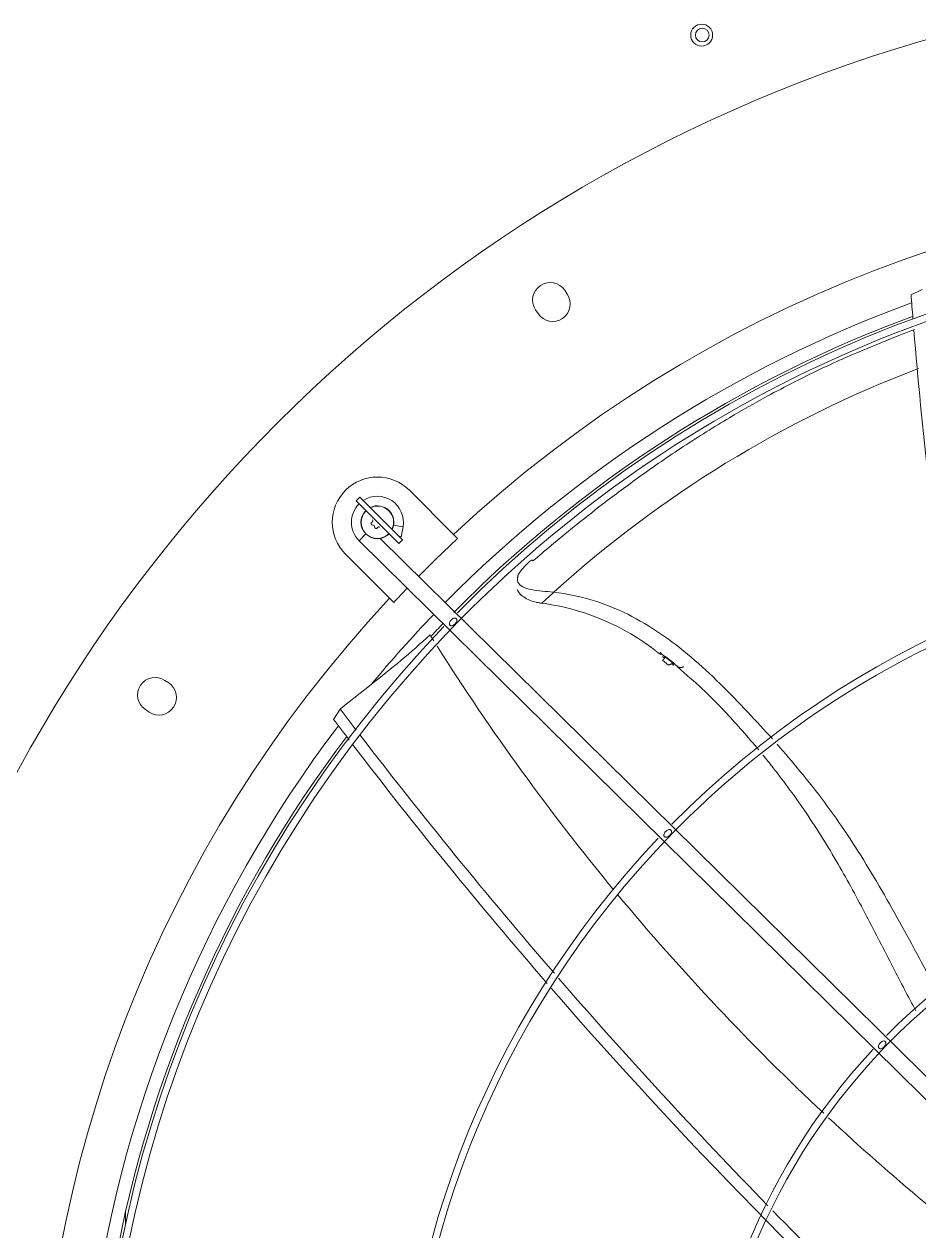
# Model space of a CAD drawing. Header units: millimetres. Extents: x 113490 to 142599, y -20467 to 115.
# Drawn here: x 133195.7 to 133522.4, y -11265.2 to -10824.5 of the extents above; entities that cross this region are included whole.
import ezdxf

# ---------------------------------------------------------------- set-up
doc = ezdxf.new("R2010")
doc.units = ezdxf.units.MM
doc.layers.add('DV3_0', color=7, linetype='Continuous')

msp = doc.modelspace()

# ---------------------------------------------------------------- linework, layer by layer
at = {"layer": 'DV3_0', "color": 7, "linetype": 'Continuous', "lineweight": 15}
for p, q in [((133394.02, -10923.11), (133393.08, -10921.7)), ((133523.65, -10921.46), (133519.55, -10923.32)), ((133382.44, -10928.81), (133383.38, -10930.23)), ((133352.46, -11010.88), (133336.35, -10994.77)), ((133318.32, -10997.24), (133316.91, -10998.66)), ((133332.46, -11014.22), (133316.91, -10998.66)), ((133318.32, -10997.24), (133333.88, -11012.8)), ((133333.4, -11011.7), (133334.04, -11008.09)), ((133318.01, -11013.2), (133660.44, -11350.87)), ((133664, -11345.95), (133325.7, -11012.35)), ((133328.72, -11010.88), (133329.21, -11010.96)), ((133332.46, -11014.22), (133333.88, -11012.8)), ((133332.64, -11011.57), (133333.4, -11011.7)), ((133353.96, -11012.37), (133352.46, -11010.88)), ((133313.02, -11018.1), (133329.13, -11034.22)), ((133329.13, -11034.22), (133330.62, -11035.71)), ((133427.18, -11054.09), (133428.19, -11054.77)), ((133428.8, -11056.75), (133430.97, -11058.61)), ((133429.95, -11055.64), (133429.85, -11055.74)), ((133432.74, -11057.77), (133429.95, -11055.64)), ((133434.13, -11059.16), (133435.43, -11060.31)), ((133248.47, -11065.13), (133247.06, -11064.19)), ((133322.39, -11065.73), (133312.04, -11073.89)), ((133239.95, -11074.83), (133241.36, -11075.78)), ((133311.11, -11074.65), (133308.66, -11078.43)), ((133312.04, -11073.89), (133311.11, -11074.65)), ((133232.75, -11262.66), (133232.75, -11258.08))]:
    msp.add_line(p, q, dxfattribs=at)
at = {"layer": 'DV3_0', "color": 7, "linetype": 'Continuous', "lineweight": 20}
for p, q in [((133330.59, -11007.48), (133334.04, -11008.09)), ((133320.47, -11010.71), (133318.01, -11013.2)), ((133432.64, -11057.89), (133429.85, -11055.74))]:
    msp.add_line(p, q, dxfattribs=at)
at = {"layer": 'DV3_0', "color": 7, "linetype": 'Continuous', "lineweight": 15}
for centre, radius in [((133443.07, -10828.5), 4), ((133443.28, -10828.48), 2.5)]:
    msp.add_circle(centre, radius, dxfattribs=at)
for centre, radius, start, end in [((133678.24, -11359.99), 551.5, 105.4775, 164.5225), ((133678.24, -11359.99), 477.5, 46.9802, 133.0198), ((133678.24, -11359.99), 456, 45.9967, 135.345), ((133678.24, -11359.99), 453.5, 90, 135.5593), ((133387.76, -10925.26), 6.4, 33.75, 213.75), ((133388.7, -10926.67), 6.4, 213.75, 33.75), ((135355.57, -10785.08), 1841.22, 184.30567, 184.57799), ((133678.24, -11359.99), 457, 110.247, 135.4462), ((135355.57, -10785.08), 1841.22, 184.70532, 188.15423), ((133324.68, -11006.44), 16.5, 45, 225), ((133324.68, -11006.44), 9.5, 135, 225.4011), ((133324.68, -11006.44), 9.5, 350, 122.8178), ((133324.68, -11006.44), 6, 334.4712, 115.5288), ((133324.68, -11006.44), 5.91, 334.7712, 115.2288), ((133324.68, -11006.44), 6, 135, 315), ((133324.68, -11006.44), 5.91, 135, 315), ((133323.01, -11006.88), 0.6, 118.8618, 271.1382), ((133322.43, -11005.83), 0.6, 298.8788, 31.1212), ((133323.04, -11008.08), 0.6, 358.8788, 91.1212), ((133324.24, -11008.11), 0.6, 178.8617, 331.1383), ((133325.29, -11008.69), 0.6, 58.8788, 151.1212), ((133678.24, -11359.99), 475.39, 133.011, 135.4011), ((133678.24, -11359.99), 346, 46.4603, 135.3186), ((133678.24, -11359.99), 343.5, 90, 135.6595), ((133392.87, -11035.97), 19.7, 127.2844, 146.8694), ((133379.55, -11027.16), 3.73, 148.8324, 198.5323), ((133376.99, -11026.01), 1.01, 129.0108, 207.7636), ((133376.16, -11025.11), 0.229, 329.2787, 337.2497), ((133678.24, -11359.99), 475.39, 136.1242, 136.989), ((133678.24, -11359.99), 477.5, 136.9802, 223.0198), ((133373.35, -11121.56), 86.32, 51.4172, 83.6329), ((133378.36, -11123.82), 92.44, 83.3264, 83.4691), ((133678.24, -11359.99), 456, 136.2282, 225.3442), ((133678.24, -11359.99), 453.5, 135.9912, 225.5589), ((133678.24, -11359.99), 457, 136.1594, 136.9627), ((133678.24, -11359.99), 453.5, 135.9166, 135.9912), ((133678.24, -11359.99), 453.5, 135.5593, 135.9166), ((133070.76, -10745.29), 407.44, 308.1421, 312.0989), ((134083.63, -10585.4), 872.25, 211.99842, 212.16586), ((134083.63, -10585.4), 872.25, 212.31442, 219.53683), ((133428.29, -11054.41), 5.58, 321.387, 322.944), ((133243.5, -11069.51), 6.4, 56.25, 236.25), ((133244.92, -11070.45), 6.4, 236.25, 56.25), ((134842.48, -9914.21), 1921.39, 217.15391, 217.44204), ((134778.25, -9969.73), 1840.9, 217.03202, 217.32877), ((133678.24, -11359.99), 457, 142.9574, 169.7123), ((134842.48, -9914.21), 1921.39, 217.51308, 220.85897), ((134778.25, -9969.73), 1840.9, 217.39011, 220.89455), ((133678.24, -11359.99), 343.5, 135.6595, 225.6229), ((133678.24, -11359.99), 346, 136.506, 225.3203), ((133678.24, -11359.99), 236, 46.5586, 135.2674), ((133678.24, -11359.99), 233.5, 90, 135.7261), ((134083.63, -10585.4), 872.25, 219.6863, 226.90224), ((134842.48, -9914.21), 1921.39, 220.9289, 224.29797), ((134778.25, -9969.73), 1840.9, 220.96503, 227.76772), ((133678.24, -11359.99), 236, 136.9648, 225.2631), ((133678.24, -11359.99), 233.5, 136.5342, 225.7814), ((133678.24, -11359.99), 233.5, 135.7261, 136.5342), ((134083.63, -10585.4), 872.25, 227.0594, 233.1795), ((134842.48, -9914.21), 1921.39, 224.37443, 227.39583)]:
    msp.add_arc(centre, radius, start, end, dxfattribs=at)
at = {"layer": 'DV3_0', "color": 7, "linetype": 'Continuous', "lineweight": 20}
for centre, radius, start, end in [((133678.24, -11359.99), 461.75, 110.0855, 135.4011), ((133671.75, -11343.28), 420.46, 110.8294, 132.2399), ((133678.24, -11359.99), 461.75, 136.1456, 140.4114), ((133678.24, -11359.99), 461.75, 142.7915, 173.1384)]:
    msp.add_arc(centre, radius, start, end, dxfattribs=at)
at = {"layer": 'DV3_0', "color": 7, "linetype": 'Continuous', "lineweight": 15}
for points, knots in [([(133520.78, -10936.09), (133519.08, -10936.72), (133514.94, -10938.29), (133506.09, -10941.8), (133496.51, -10945.84), (133485.93, -10950.71), (133476.76, -10955.23), (133465.69, -10961.07), (133452.07, -10968.83), (133436.47, -10978.59), (133421.01, -10989.22), (133407.71, -10999.12), (133396.99, -11007.61), (133388.56, -11014.53), (133383.69, -11018.69), (133381.48, -11020.58)], [0.2372655, 0.2372655, 0.2372655, 0.2372655, 0.2629324, 0.3003611, 0.375216, 0.4179257, 0.4668403, 0.518544, 0.5907456, 0.6811722, 0.7688048, 0.8461038, 0.908484, 0.9586231, 1, 1, 1, 1]), ([(133328.91, -11010.66), (133328.93, -11010.68), (133328.98, -11010.73), (133329.08, -11010.83), (133329.17, -11010.92), (133329.21, -11010.96)], [0.93699996, 0.93699996, 0.93699996, 0.93699996, 0.94570082, 0.97250001, 1, 1, 1, 1]), ([(133375.76, -11030.98), (133375.9, -11031.31), (133376.25, -11032.13), (133377.59, -11033.43), (133380.32, -11035.19), (133382.84, -11035.71), (133384.79, -11036.07)], [0, 0, 0, 0, 0.112555, 0.329721, 0.555034, 1, 1, 1, 1]), ([(133376.01, -11028.34), (133376.31, -11029.06), (133376.93, -11029.62), (133378.64, -11030.5), (133379.74, -11030.81), (133382.19, -11031.27), (133383.54, -11031.43), (133386.25, -11031.71), (133387.62, -11031.83), (133388.87, -11031.98)], [0, 0, 0, 0, 0.25, 0.25, 0.5, 0.5, 0.75, 0.75, 1, 1, 1, 1]), ([(133384.71, -11036.05), (133384.71, -11036.04), (133384.77, -11035.98), (133384.97, -11035.78), (133385.35, -11035.43), (133385.76, -11035.05), (133386.31, -11034.53), (133387.01, -11033.9), (133387.9, -11033.09), (133388.66, -11032.4), (133389.1, -11032)], [0.4374993, 0.4374993, 0.4374993, 0.4374993, 0.4998211, 0.6248762, 0.6874038, 0.7499314, 0.812459, 0.8749866, 0.9375141, 0.9999949, 0.9999949, 0.9999949, 0.9999949]), ([(133468.91, -11085.59), (133465.95, -11082.28), (133462.94, -11079.01), (133453.29, -11068.77), (133446.49, -11061.88), (133432.03, -11049.58), (133424.36, -11044.17), (133407.77, -11035.95), (133398.85, -11033.12), (133389.1, -11032)], [0.5671555, 0.5671555, 0.5671555, 0.5671555, 0.625, 0.625, 0.75, 0.75, 0.875, 0.875, 1, 1, 1, 1]), ([(133351.18, -11044.03), (133351.14, -11043.98), (133351.06, -11043.89), (133350.95, -11043.65), (133350.91, -11043.25), (133351.09, -11042.82), (133351.35, -11042.43), (133351.63, -11042.12), (133351.93, -11041.84), (133352.31, -11041.57), (133352.73, -11041.39), (133353.12, -11041.42), (133353.36, -11041.53), (133353.45, -11041.61), (133353.5, -11041.65)], [0, 0, 0, 0, 0.040441, 0.08184, 0.180502, 0.319168, 0.407275, 0.502441, 0.597059, 0.684342, 0.821198, 0.918588, 0.959713, 1, 1, 1, 1]), ([(133353.5, -11041.65), (133353.54, -11041.69), (133353.62, -11041.78), (133353.73, -11042.02), (133353.77, -11042.42), (133353.59, -11042.85), (133353.33, -11043.24), (133353.05, -11043.55), (133352.75, -11043.83), (133352.37, -11044.1), (133351.95, -11044.28), (133351.56, -11044.26), (133351.32, -11044.14), (133351.23, -11044.07), (133351.18, -11044.03)], [0, 0, 0, 0, 0.040419, 0.081737, 0.180004, 0.318741, 0.407079, 0.502384, 0.597672, 0.685216, 0.821732, 0.918627, 0.959704, 1, 1, 1, 1]), ([(133429.95, -11055.63), (133429.89, -11055.59), (133429.74, -11055.49), (133429.42, -11055.28), (133429.02, -11055.02), (133428.52, -11054.62), (133428.18, -11054.25), (133428.05, -11053.95), (133428.03, -11053.9)], [0, 0, 0, 0, 0.0427487, 0.1089556, 0.23488, 0.3499859, 0.5247423, 0.5619881, 0.5619881, 0.5619881, 0.5619881]), ([(133429.85, -11055.74), (133429.83, -11055.74), (133429.8, -11055.72), (133429.74, -11055.73), (133429.67, -11055.73), (133429.58, -11055.75), (133429.47, -11055.77), (133429.3, -11055.79), (133429.13, -11055.8), (133428.96, -11055.75), (133428.85, -11055.62), (133428.99, -11055.48), (133429.06, -11055.41)], [0, 0, 0, 0, 0.012044, 0.035772, 0.072016, 0.120628, 0.180709, 0.274151, 0.441021, 0.561352, 0.790208, 1, 1, 1, 1]), ([(133429.85, -11055.74), (133429.8, -11055.79), (133429.72, -11055.87), (133429.61, -11055.99), (133429.5, -11056.1), (133429.4, -11056.2), (133429.31, -11056.3), (133429.23, -11056.39), (133429.16, -11056.47), (133429.1, -11056.55), (133429.05, -11056.61), (133429, -11056.67), (133428.97, -11056.72), (133428.94, -11056.76), (133428.93, -11056.8), (133428.92, -11056.82), (133428.92, -11056.84), (133428.93, -11056.85), (133428.93, -11056.85)], [0, 0, 0, 0, 0.031475, 0.0625958, 0.0933628, 0.1237773, 0.1538417, 0.1835592, 0.2129345, 0.2419735, 0.2706833, 0.2990728, 0.3271542, 0.3549404, 0.3824438, 0.4096765, 0.4366503, 0.4569653, 0.4569653, 0.4569653, 0.4569653]), ([(133432.64, -11057.89), (133432.58, -11057.92), (133432.46, -11057.98), (133432.28, -11058.07), (133432.1, -11058.15), (133431.94, -11058.23), (133431.78, -11058.29), (133431.62, -11058.35), (133431.48, -11058.4), (133431.34, -11058.45), (133431.22, -11058.48), (133431.11, -11058.5), (133431.01, -11058.51), (133430.92, -11058.5), (133430.85, -11058.48), (133430.79, -11058.45), (133430.76, -11058.42), (133430.75, -11058.4)], [0, 0, 0, 0, 0.0314072, 0.063257, 0.0955249, 0.1281906, 0.1612384, 0.1946578, 0.2284443, 0.2625995, 0.2971318, 0.332057, 0.3673985, 0.4031877, 0.4394642, 0.4762758, 0.5136785, 0.5136785, 0.5136785, 0.5136785]), ([(133432.88, -11058.46), (133432.84, -11058.51), (133432.78, -11058.59), (133432.66, -11058.67), (133432.6, -11058.64), (133432.6, -11058.5), (133432.63, -11058.33), (133432.68, -11058.16), (133432.71, -11058.02), (133432.71, -11057.95), (133432.67, -11057.9), (133432.65, -11057.89), (133432.64, -11057.89)], [0, 0, 0, 0, 0.127334, 0.220789, 0.468502, 0.604215, 0.74663, 0.891503, 0.957481, 0.981971, 0.990853, 1, 1, 1, 1]), ([(133436.46, -11059.15), (133436.42, -11059.18), (133436.34, -11059.23), (133436.22, -11059.31), (133436.11, -11059.37), (133435.99, -11059.42), (133435.88, -11059.46), (133435.78, -11059.49), (133435.62, -11059.52), (133435.4, -11059.54), (133435.07, -11059.5), (133434.68, -11059.37), (133434.2, -11059.09), (133433.8, -11058.78), (133433.5, -11058.49), (133433.29, -11058.29), (133433.13, -11058.12), (133433, -11058), (133432.93, -11057.93), (133432.87, -11057.87), (133432.8, -11057.82), (133432.76, -11057.78), (133432.74, -11057.77)], [0, 0, 0, 0, 0.032342, 0.063135, 0.092386, 0.120131, 0.146436, 0.171383, 0.195073, 0.258132, 0.321275, 0.421155, 0.547116, 0.703173, 0.766665, 0.832575, 0.904454, 0.924849, 0.944576, 0.964005, 0.982714, 1, 1, 1, 1]), ([(133435.43, -11060.31), (133438.7, -11063.12), (133444.11, -11067.77), (133451.58, -11075.57), (133458.1, -11082.72), (133461.97, -11087.24), (133463.92, -11089.59)], [0, 0, 0, 0, 0.0665262, 0.1303545, 0.1795293, 0.2312581, 0.2312581, 0.2312581, 0.2312581]), ([(133529.04, -11177.65), (133528.06, -11175.85), (133527.08, -11174.04), (133521.31, -11163.33), (133516.56, -11154.48), (133506.76, -11137.14), (133501.71, -11128.66), (133490.88, -11112.45), (133485.08, -11104.74), (133476.25, -11094.01), (133473.46, -11090.74), (133470.62, -11087.53)], [0.0997666, 0.0997666, 0.0997666, 0.0997666, 0.125, 0.125, 0.25, 0.25, 0.375, 0.375, 0.5, 0.5, 0.5559137, 0.5559137, 0.5559137, 0.5559137]), ([(133465.47, -11091.47), (133466.72, -11093), (133472.21, -11099.86), (133481.73, -11112.87), (133493.02, -11131.03), (133503.3, -11150.1), (133512.45, -11168), (133518.52, -11179.76), (133521.3, -11184.93)], [0.2450626, 0.2450626, 0.2450626, 0.2450626, 0.2785483, 0.3937658, 0.5184271, 0.640965, 0.7604313, 0.861417, 0.861417, 0.861417, 0.861417]), ([(133429.51, -11121.27), (133429.47, -11121.22), (133429.39, -11121.13), (133429.28, -11120.89), (133429.24, -11120.49), (133429.42, -11120.06), (133429.68, -11119.67), (133429.95, -11119.36), (133430.26, -11119.08), (133430.63, -11118.81), (133431.05, -11118.62), (133431.45, -11118.65), (133431.69, -11118.77), (133431.78, -11118.85), (133431.82, -11118.88)], [0, 0, 0, 0, 0.040471, 0.081926, 0.180876, 0.319892, 0.408079, 0.503208, 0.597701, 0.68481, 0.821378, 0.918632, 0.959731, 1, 1, 1, 1]), ([(133431.82, -11118.88), (133431.86, -11118.93), (133431.94, -11119.02), (133432.06, -11119.26), (133432.1, -11119.66), (133431.92, -11120.09), (133431.65, -11120.48), (133431.38, -11120.79), (133431.07, -11121.07), (133430.7, -11121.34), (133430.28, -11121.52), (133429.89, -11121.5), (133429.65, -11121.39), (133429.56, -11121.31), (133429.51, -11121.27)], [0, 0, 0, 0, 0.040443, 0.081793, 0.180216, 0.319289, 0.407802, 0.503208, 0.598506, 0.68594, 0.822069, 0.918689, 0.959722, 1, 1, 1, 1]), ([(133507.85, -11198.51), (133507.81, -11198.47), (133507.73, -11198.38), (133507.61, -11198.14), (133507.57, -11197.73), (133507.75, -11197.3), (133508.01, -11196.91), (133508.29, -11196.6), (133508.59, -11196.32), (133508.96, -11196.05), (133509.38, -11195.86), (133509.77, -11195.89), (133510.01, -11196), (133510.1, -11196.08), (133510.15, -11196.12)], [0, 0, 0, 0, 0.040529, 0.082096, 0.181604, 0.321297, 0.409637, 0.504692, 0.598943, 0.685714, 0.821727, 0.918717, 0.959765, 1, 1, 1, 1]), ([(133510.15, -11196.12), (133510.19, -11196.17), (133510.27, -11196.26), (133510.38, -11196.5), (133510.42, -11196.9), (133510.24, -11197.33), (133509.98, -11197.72), (133509.7, -11198.03), (133509.4, -11198.31), (133509.03, -11198.58), (133508.61, -11198.77), (133508.22, -11198.74), (133507.99, -11198.63), (133507.89, -11198.55), (133507.85, -11198.51)], [0, 0, 0, 0, 0.040488, 0.081902, 0.180627, 0.320355, 0.409206, 0.504808, 0.600124, 0.687341, 0.822717, 0.918807, 0.959755, 1, 1, 1, 1])]:
    msp.add_open_spline(points, degree=3, knots=knots, dxfattribs=at)
at = {"layer": 'DV3_0', "color": 7, "linetype": 'Continuous', "lineweight": 20}
msp.add_open_spline([(133380.94, -11020.29), (133380.97, -11020.24), (133381.05, -11020.23), (133381.26, -11020.34), (133381.39, -11020.45), (133381.48, -11020.58)], degree=3, knots=[0, 0, 0, 0, 0.5, 0.5, 1, 1, 1, 1], dxfattribs=at)

doc.saveas('drawing.dxf')
